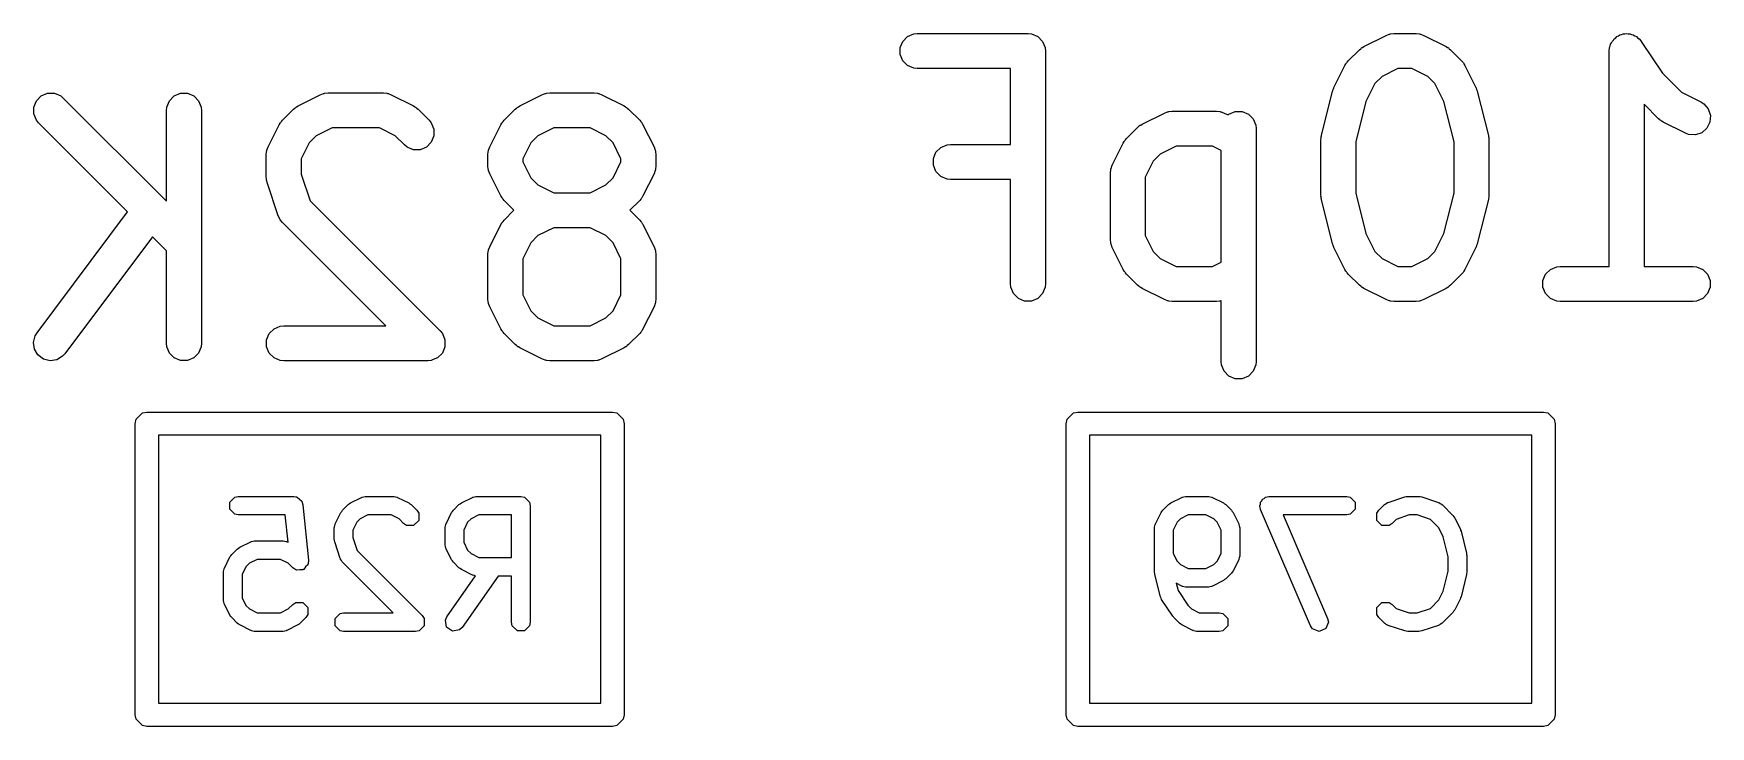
# Model space of a CAD drawing. Extents: x 2.01 to 5.6, y -4.28 to -1.65.
# Drawn here: x 4.3804 to 4.6641, y -1.9646 to -1.8474 of the extents above; entities that cross this region are included whole.
import ezdxf

# ---------------------------------------------------------------- set-up
doc = ezdxf.new("R2010")
doc.units = 0
doc.header["$MEASUREMENT"] = 0
doc.layers.add('BLACK', color=7, linetype='CONTINUOUS')

msp = doc.modelspace()

# ---------------------------------------------------------------- linework, layer by layer
at = {"layer": 'BLACK', "linetype": 'CONTINUOUS'}
for p, q in [((4.52701, -1.84981), (4.52745, -1.84875)), ((4.52745, -1.84875), (4.52826, -1.84793)), ((4.52826, -1.84793), (4.52933, -1.84749)), ((4.52933, -1.84749), (4.5299, -1.84743)), ((4.5299, -1.84743), (4.54865, -1.84743)), ((4.54865, -1.84743), (4.54923, -1.84749)), ((4.54923, -1.84749), (4.55029, -1.84793)), ((4.55029, -1.84793), (4.55111, -1.84875)), ((4.55111, -1.84875), (4.55155, -1.84981)), ((4.60545, -1.84962), (4.6092, -1.84775)), ((4.6092, -1.84775), (4.60974, -1.84754)), ((4.60974, -1.84754), (4.60984, -1.84753)), ((4.60984, -1.84753), (4.60994, -1.84749)), ((4.60994, -1.84749), (4.61052, -1.84743)), ((4.61052, -1.84743), (4.61427, -1.84743)), ((4.61427, -1.84743), (4.61484, -1.84749)), ((4.61484, -1.84749), (4.61494, -1.84753)), ((4.61494, -1.84753), (4.61505, -1.84754)), ((4.61505, -1.84754), (4.61559, -1.84775)), ((4.61559, -1.84775), (4.61934, -1.84962)), ((4.64716, -1.84925), (4.64732, -1.84901)), ((4.64732, -1.84901), (4.64743, -1.84875)), ((4.64743, -1.84875), (4.64764, -1.84854)), ((4.64764, -1.84854), (4.6478, -1.8483)), ((4.6478, -1.8483), (4.64804, -1.84814)), ((4.64804, -1.84814), (4.64825, -1.84793)), ((4.64825, -1.84793), (4.64852, -1.84782)), ((4.64852, -1.84782), (4.64876, -1.84766)), ((4.64876, -1.84766), (4.64904, -1.8476)), ((4.64904, -1.8476), (4.64931, -1.84749)), ((4.64931, -1.84749), (4.6496, -1.84749)), ((4.6496, -1.84749), (4.64989, -1.84743)), ((4.64989, -1.84743), (4.65017, -1.84749)), ((4.65017, -1.84749), (4.65046, -1.84749)), ((4.65046, -1.84749), (4.65073, -1.8476)), ((4.65073, -1.8476), (4.65102, -1.84766)), ((4.65102, -1.84766), (4.65126, -1.84782)), ((4.65126, -1.84782), (4.65153, -1.84793)), ((4.65153, -1.84793), (4.65173, -1.84814)), ((4.65173, -1.84814), (4.65198, -1.8483)), ((4.65198, -1.8483), (4.65234, -1.84874)), ((4.65234, -1.84874), (4.65234, -1.84875)), ((4.65234, -1.84875), (4.65234, -1.84875)), ((4.65234, -1.84875), (4.65234, -1.84875)), ((4.65234, -1.84875), (4.65593, -1.85413)), ((4.52701, -1.85096), (4.52701, -1.84981)), ((4.52745, -1.85203), (4.52701, -1.85096)), ((4.52826, -1.85284), (4.52745, -1.85203)), ((4.55155, -1.84981), (4.5516, -1.85039)), ((4.5516, -1.85039), (4.5516, -1.88976)), ((4.60262, -1.85227), (4.60281, -1.85205)), ((4.60281, -1.85205), (4.60468, -1.85017)), ((4.60468, -1.85017), (4.60491, -1.84999)), ((4.60491, -1.84999), (4.60496, -1.84993)), ((4.60496, -1.84993), (4.60505, -1.84987)), ((4.60505, -1.84987), (4.60513, -1.84981)), ((4.60513, -1.84981), (4.6052, -1.84978)), ((4.6052, -1.84978), (4.60545, -1.84962)), ((4.61934, -1.84962), (4.61958, -1.84978)), ((4.61958, -1.84978), (4.61966, -1.84981)), ((4.61966, -1.84981), (4.61974, -1.84987)), ((4.61974, -1.84987), (4.61983, -1.84993)), ((4.61983, -1.84993), (4.61988, -1.84999)), ((4.61988, -1.84999), (4.6201, -1.85017)), ((4.6201, -1.85017), (4.62198, -1.85205)), ((4.62198, -1.85205), (4.62216, -1.85227)), ((4.64693, -1.85039), (4.64693, -1.85038)), ((4.64693, -1.85038), (4.64693, -1.85038)), ((4.64693, -1.85038), (4.64694, -1.85038)), ((4.64693, -1.8868), (4.64693, -1.85039)), ((4.64694, -1.85038), (4.64699, -1.84981)), ((4.64699, -1.84981), (4.6471, -1.84954)), ((4.6471, -1.84954), (4.64716, -1.84925)), ((4.52933, -1.85328), (4.52826, -1.85284)), ((4.5299, -1.85334), (4.52933, -1.85328)), ((4.5457, -1.85334), (4.5299, -1.85334)), ((4.5457, -1.86618), (4.5457, -1.85334)), ((4.60038, -1.85657), (4.60225, -1.85282)), ((4.60225, -1.85282), (4.60241, -1.85257)), ((4.60241, -1.85257), (4.60244, -1.8525)), ((4.60244, -1.8525), (4.6025, -1.85241)), ((4.6025, -1.85241), (4.60256, -1.85233)), ((4.60256, -1.85233), (4.60262, -1.85227)), ((4.60852, -1.85469), (4.60732, -1.85589)), ((4.61121, -1.85334), (4.60852, -1.85469)), ((4.61357, -1.85334), (4.61121, -1.85334)), ((4.61627, -1.85469), (4.61357, -1.85334)), ((4.61746, -1.85589), (4.61627, -1.85469)), ((4.62216, -1.85227), (4.62222, -1.85233)), ((4.62222, -1.85233), (4.62228, -1.85241)), ((4.62228, -1.85241), (4.62235, -1.8525)), ((4.62235, -1.8525), (4.62238, -1.85257)), ((4.62238, -1.85257), (4.62253, -1.85282)), ((4.62253, -1.85282), (4.62441, -1.85657)), ((4.65593, -1.85413), (4.65914, -1.85733)), ((4.38175, -1.85797), (4.38281, -1.85753)), ((4.38281, -1.85753), (4.38397, -1.85753)), ((4.38397, -1.85753), (4.38503, -1.85797)), ((4.40425, -1.85797), (4.40531, -1.85753)), ((4.40531, -1.85753), (4.40646, -1.85753)), ((4.40646, -1.85753), (4.40753, -1.85797)), ((4.42894, -1.85778), (4.42948, -1.85758)), ((4.42948, -1.85758), (4.42958, -1.85757)), ((4.42958, -1.85757), (4.42968, -1.85753)), ((4.42968, -1.85753), (4.43026, -1.85747)), ((4.43026, -1.85747), (4.43963, -1.85747)), ((4.43963, -1.85747), (4.44021, -1.85753)), ((4.44021, -1.85753), (4.44031, -1.85757)), ((4.44031, -1.85757), (4.44041, -1.85758)), ((4.44041, -1.85758), (4.44095, -1.85778)), ((4.46643, -1.85778), (4.46697, -1.85758)), ((4.46697, -1.85758), (4.46708, -1.85757)), ((4.46708, -1.85757), (4.46718, -1.85753)), ((4.46718, -1.85753), (4.46775, -1.85747)), ((4.46775, -1.85747), (4.47525, -1.85747)), ((4.47525, -1.85747), (4.47583, -1.85753)), ((4.47583, -1.85753), (4.47593, -1.85757)), ((4.47593, -1.85757), (4.47603, -1.85758)), ((4.47603, -1.85758), (4.47657, -1.85778)), ((4.59828, -1.86467), (4.60015, -1.85717)), ((4.60015, -1.85717), (4.60017, -1.85713)), ((4.60017, -1.85711), (4.60026, -1.85687)), ((4.60017, -1.85713), (4.60017, -1.85711)), ((4.60026, -1.85687), (4.60035, -1.85662)), ((4.60035, -1.85662), (4.60036, -1.85661)), ((4.60036, -1.85661), (4.60038, -1.85657)), ((4.60732, -1.85589), (4.6058, -1.85892)), ((4.61898, -1.85892), (4.61746, -1.85589)), ((4.62441, -1.85657), (4.62442, -1.85661)), ((4.62442, -1.85661), (4.62444, -1.85662)), ((4.62444, -1.85662), (4.62452, -1.85687)), ((4.62452, -1.85687), (4.62461, -1.85711)), ((4.62461, -1.85711), (4.62462, -1.85713)), ((4.62462, -1.85713), (4.62463, -1.85717)), ((4.62463, -1.85717), (4.62651, -1.86467)), ((4.65914, -1.85733), (4.66246, -1.85899)), ((4.38049, -1.85985), (4.38093, -1.85879)), ((4.38049, -1.861), (4.38049, -1.85985)), ((4.38093, -1.85879), (4.38175, -1.85797)), ((4.38503, -1.85797), (4.38548, -1.85834)), ((4.38548, -1.85834), (4.40293, -1.87579)), ((4.40293, -1.86043), (4.40299, -1.85985)), ((4.40293, -1.87579), (4.40293, -1.86043)), ((4.40299, -1.85985), (4.40343, -1.85879)), ((4.40343, -1.85879), (4.40425, -1.85797)), ((4.40753, -1.85797), (4.40834, -1.85879)), ((4.40834, -1.85879), (4.40878, -1.85985)), ((4.40878, -1.85985), (4.40884, -1.86043)), ((4.40884, -1.86043), (4.40884, -1.8998)), ((4.42255, -1.86209), (4.42442, -1.86021)), ((4.42442, -1.86021), (4.42465, -1.86003)), ((4.42465, -1.86003), (4.4247, -1.85997)), ((4.4247, -1.85997), (4.42479, -1.85991)), ((4.42479, -1.85991), (4.42487, -1.85985)), ((4.42487, -1.85985), (4.42494, -1.85982)), ((4.42494, -1.85982), (4.42519, -1.85966)), ((4.42519, -1.85966), (4.42894, -1.85778)), ((4.44095, -1.85778), (4.4447, -1.85966)), ((4.4447, -1.85966), (4.44495, -1.85982)), ((4.44495, -1.85982), (4.44502, -1.85985)), ((4.44502, -1.85985), (4.4451, -1.85991)), ((4.4451, -1.85991), (4.44519, -1.85997)), ((4.44519, -1.85997), (4.44524, -1.86003)), ((4.44524, -1.86003), (4.44547, -1.86021)), ((4.44547, -1.86021), (4.44734, -1.86209)), ((4.46004, -1.86209), (4.46192, -1.86021)), ((4.46192, -1.86021), (4.46214, -1.86003)), ((4.46214, -1.86003), (4.46219, -1.85997)), ((4.46219, -1.85997), (4.46228, -1.85991)), ((4.46228, -1.85991), (4.46236, -1.85985)), ((4.46236, -1.85985), (4.46244, -1.85982)), ((4.46244, -1.85982), (4.46268, -1.85966)), ((4.46268, -1.85966), (4.46643, -1.85778)), ((4.47657, -1.85778), (4.48032, -1.85966)), ((4.48032, -1.85966), (4.48057, -1.85982)), ((4.48057, -1.85982), (4.48064, -1.85985)), ((4.48064, -1.85985), (4.48072, -1.85991)), ((4.48072, -1.85991), (4.48081, -1.85997)), ((4.48081, -1.85997), (4.48086, -1.86003)), ((4.48086, -1.86003), (4.48109, -1.86021)), ((4.48109, -1.86021), (4.48297, -1.86209)), ((4.57245, -1.86061), (4.57302, -1.86056)), ((4.57302, -1.86056), (4.58052, -1.86056)), ((4.58052, -1.86056), (4.5811, -1.86061)), ((4.6058, -1.85892), (4.6041, -1.86575)), ((4.62069, -1.86575), (4.61898, -1.85892)), ((4.6553, -1.86185), (4.65284, -1.85939)), ((4.65284, -1.85939), (4.65284, -1.8868)), ((4.66246, -1.85899), (4.66295, -1.8593)), ((4.66295, -1.8593), (4.6637, -1.86017)), ((4.6637, -1.86017), (4.66407, -1.86127)), ((4.38093, -1.86207), (4.38049, -1.861)), ((4.3813, -1.86251), (4.38093, -1.86207)), ((4.39636, -1.87758), (4.3813, -1.86251)), ((4.42012, -1.8666), (4.42199, -1.86285)), ((4.42199, -1.86285), (4.42215, -1.86261)), ((4.42215, -1.86261), (4.42218, -1.86254)), ((4.42218, -1.86254), (4.42225, -1.86245)), ((4.42225, -1.86245), (4.4223, -1.86237)), ((4.4223, -1.86237), (4.42236, -1.86231)), ((4.42236, -1.86231), (4.42255, -1.86209)), ((4.43096, -1.86338), (4.42826, -1.86473)), ((4.43894, -1.86338), (4.43096, -1.86338)), ((4.44163, -1.86473), (4.43894, -1.86338)), ((4.44734, -1.86209), (4.44771, -1.86254)), ((4.44771, -1.86254), (4.44815, -1.8636)), ((4.45761, -1.8666), (4.45949, -1.86285)), ((4.45949, -1.86285), (4.45964, -1.86261)), ((4.45964, -1.86261), (4.45967, -1.86254)), ((4.45967, -1.86254), (4.45974, -1.86245)), ((4.45974, -1.86245), (4.4598, -1.86237)), ((4.4598, -1.86237), (4.45986, -1.86231)), ((4.45986, -1.86231), (4.46004, -1.86209)), ((4.46845, -1.86338), (4.46575, -1.86473)), ((4.47456, -1.86338), (4.46845, -1.86338)), ((4.47725, -1.86473), (4.47456, -1.86338)), ((4.48297, -1.86209), (4.48315, -1.86231)), ((4.48315, -1.86231), (4.48321, -1.86237)), ((4.48321, -1.86237), (4.48327, -1.86245)), ((4.48327, -1.86245), (4.48333, -1.86254)), ((4.48333, -1.86254), (4.48336, -1.86261)), ((4.48336, -1.86261), (4.48352, -1.86285)), ((4.48352, -1.86285), (4.48539, -1.8666)), ((4.56531, -1.86517), (4.56718, -1.8633)), ((4.56718, -1.8633), (4.56741, -1.86311)), ((4.56741, -1.86311), (4.56746, -1.86305)), ((4.56746, -1.86305), (4.56755, -1.863)), ((4.56755, -1.863), (4.56763, -1.86293)), ((4.56763, -1.86293), (4.5677, -1.8629)), ((4.5677, -1.8629), (4.56795, -1.86274)), ((4.56795, -1.86274), (4.5717, -1.86087)), ((4.5717, -1.86087), (4.57224, -1.86066)), ((4.57224, -1.86066), (4.57235, -1.86065)), ((4.57235, -1.86065), (4.57245, -1.86061)), ((4.5811, -1.86061), (4.5812, -1.86065)), ((4.5812, -1.86065), (4.5813, -1.86066)), ((4.5813, -1.86066), (4.58184, -1.86087)), ((4.58184, -1.86087), (4.58249, -1.86119)), ((4.58249, -1.86119), (4.58263, -1.86105)), ((4.58263, -1.86105), (4.58369, -1.86061)), ((4.58369, -1.86061), (4.58485, -1.86061)), ((4.58485, -1.86061), (4.58591, -1.86105)), ((4.58591, -1.86105), (4.58673, -1.86187)), ((4.58673, -1.86187), (4.58717, -1.86293)), ((4.58717, -1.86293), (4.58722, -1.86351)), ((4.65552, -1.86203), (4.6553, -1.86185)), ((4.65558, -1.86209), (4.65552, -1.86203)), ((4.65566, -1.86215), (4.65558, -1.86209)), ((4.65575, -1.86222), (4.65566, -1.86215)), ((4.65582, -1.86225), (4.65575, -1.86222)), ((4.65607, -1.8624), (4.65582, -1.86225)), ((4.65982, -1.86428), (4.65607, -1.8624)), ((4.66398, -1.86242), (4.66347, -1.86345)), ((4.66407, -1.86127), (4.66398, -1.86242)), ((4.42706, -1.86592), (4.42571, -1.86862)), ((4.42826, -1.86473), (4.42706, -1.86592)), ((4.44317, -1.86626), (4.44163, -1.86473)), ((4.44771, -1.86582), (4.4469, -1.86663)), ((4.44815, -1.86475), (4.44771, -1.86582)), ((4.44815, -1.8636), (4.44815, -1.86475)), ((4.46456, -1.86592), (4.46321, -1.86862)), ((4.46575, -1.86473), (4.46456, -1.86592)), ((4.47845, -1.86592), (4.47725, -1.86473)), ((4.4798, -1.86862), (4.47845, -1.86592)), ((4.53389, -1.86668), (4.53495, -1.86624)), ((4.53495, -1.86624), (4.53553, -1.86618)), ((4.53553, -1.86618), (4.5457, -1.86618)), ((4.56288, -1.86969), (4.56476, -1.86594)), ((4.56476, -1.86594), (4.56491, -1.86569)), ((4.56491, -1.86569), (4.56494, -1.86562)), ((4.56494, -1.86562), (4.56501, -1.86554)), ((4.56501, -1.86554), (4.56507, -1.86545)), ((4.56507, -1.86545), (4.56512, -1.8654)), ((4.56512, -1.8654), (4.56531, -1.86517)), ((4.58722, -1.86351), (4.58722, -1.90288)), ((4.59819, -1.86524), (4.59823, -1.86503)), ((4.5982, -1.86528), (4.59819, -1.86524)), ((4.59819, -1.86538), (4.5982, -1.86528)), ((4.59819, -1.87476), (4.59819, -1.86538)), ((4.59823, -1.86503), (4.59825, -1.86481)), ((4.59825, -1.86481), (4.59826, -1.86477)), ((4.59826, -1.86477), (4.59828, -1.86467)), ((4.6041, -1.86575), (4.6041, -1.87439)), ((4.62069, -1.87439), (4.62069, -1.86575)), ((4.62651, -1.86467), (4.62652, -1.86477)), ((4.62652, -1.86477), (4.62654, -1.86481)), ((4.62654, -1.86481), (4.62656, -1.86503)), ((4.62656, -1.86503), (4.62659, -1.86524)), ((4.62659, -1.86524), (4.62658, -1.86528)), ((4.62658, -1.86528), (4.62659, -1.86538)), ((4.62659, -1.86538), (4.62659, -1.87476)), ((4.66036, -1.86448), (4.65982, -1.86428)), ((4.66151, -1.86456), (4.66036, -1.86448)), ((4.6626, -1.8642), (4.66151, -1.86456)), ((4.66347, -1.86345), (4.6626, -1.8642)), ((4.41981, -1.86793), (4.41986, -1.86735)), ((4.41981, -1.87167), (4.41981, -1.86793)), ((4.41986, -1.86735), (4.4199, -1.86725)), ((4.4199, -1.86725), (4.41991, -1.86715)), ((4.41991, -1.86715), (4.42012, -1.8666)), ((4.42571, -1.86862), (4.42571, -1.8712)), ((4.44362, -1.86663), (4.44317, -1.86626)), ((4.44468, -1.86707), (4.44362, -1.86663)), ((4.44583, -1.86707), (4.44468, -1.86707)), ((4.4469, -1.86663), (4.44583, -1.86707)), ((4.4573, -1.86793), (4.45736, -1.86735)), ((4.4573, -1.8698), (4.4573, -1.86793)), ((4.45736, -1.86735), (4.4574, -1.86725)), ((4.4574, -1.86725), (4.45741, -1.86715)), ((4.45741, -1.86715), (4.45761, -1.8666)), ((4.46321, -1.86862), (4.46321, -1.8691)), ((4.4798, -1.8691), (4.4798, -1.86862)), ((4.48539, -1.8666), (4.4856, -1.86715)), ((4.4856, -1.86715), (4.48561, -1.86725)), ((4.48561, -1.86725), (4.48565, -1.86735)), ((4.48565, -1.86735), (4.4857, -1.86793)), ((4.4857, -1.86793), (4.4857, -1.8698)), ((4.53263, -1.86856), (4.53307, -1.86749)), ((4.53263, -1.86971), (4.53263, -1.86856)), ((4.53307, -1.86749), (4.53389, -1.86668)), ((4.56982, -1.86901), (4.56848, -1.87171)), ((4.57102, -1.86781), (4.56982, -1.86901)), ((4.57372, -1.86646), (4.57102, -1.86781)), ((4.57982, -1.86646), (4.57372, -1.86646)), ((4.58132, -1.86721), (4.57982, -1.86646)), ((4.58132, -1.88606), (4.58132, -1.86721)), ((4.41984, -1.87197), (4.41981, -1.87167)), ((4.42571, -1.8712), (4.42722, -1.8757)), ((4.45736, -1.87038), (4.4573, -1.8698)), ((4.4574, -1.87047), (4.45736, -1.87038)), ((4.45741, -1.87058), (4.4574, -1.87047)), ((4.45761, -1.87112), (4.45741, -1.87058)), ((4.45949, -1.87487), (4.45761, -1.87112)), ((4.46321, -1.8691), (4.46456, -1.8718)), ((4.46456, -1.8718), (4.46575, -1.873)), ((4.47725, -1.873), (4.47845, -1.8718)), ((4.47845, -1.8718), (4.4798, -1.8691)), ((4.48539, -1.87112), (4.48352, -1.87487)), ((4.4856, -1.87058), (4.48539, -1.87112)), ((4.48561, -1.87047), (4.4856, -1.87058)), ((4.48565, -1.87038), (4.48561, -1.87047)), ((4.4857, -1.8698), (4.48565, -1.87038)), ((4.53307, -1.87077), (4.53263, -1.86971)), ((4.53389, -1.87159), (4.53307, -1.87077)), ((4.53495, -1.87203), (4.53389, -1.87159)), ((4.56257, -1.87101), (4.56263, -1.87043)), ((4.56257, -1.88226), (4.56257, -1.87101)), ((4.56263, -1.87043), (4.56267, -1.87033)), ((4.56267, -1.87033), (4.56268, -1.87023)), ((4.56268, -1.87023), (4.56288, -1.86969)), ((4.56848, -1.87171), (4.56848, -1.88156)), ((4.41983, -1.87204), (4.41984, -1.87197)), ((4.41985, -1.87215), (4.41983, -1.87204)), ((4.41986, -1.87225), (4.41985, -1.87215)), ((4.41989, -1.87232), (4.41986, -1.87225)), ((4.41996, -1.87261), (4.41989, -1.87232)), ((4.42183, -1.87823), (4.41996, -1.87261)), ((4.46575, -1.873), (4.46845, -1.87435)), ((4.46845, -1.87435), (4.47456, -1.87435)), ((4.47456, -1.87435), (4.47725, -1.873)), ((4.53553, -1.87209), (4.53495, -1.87203)), ((4.5457, -1.87209), (4.53553, -1.87209)), ((4.5457, -1.88976), (4.5457, -1.87209)), ((4.6041, -1.87439), (4.6058, -1.88123)), ((4.61898, -1.88123), (4.62069, -1.87439)), ((4.38103, -1.89802), (4.39636, -1.87758)), ((4.42722, -1.8757), (4.44922, -1.89771)), ((4.45964, -1.87512), (4.45949, -1.87487)), ((4.45967, -1.87519), (4.45964, -1.87512)), ((4.45974, -1.87527), (4.45967, -1.87519)), ((4.4598, -1.87536), (4.45974, -1.87527)), ((4.45986, -1.87541), (4.4598, -1.87536)), ((4.46004, -1.87564), (4.45986, -1.87541)), ((4.4617, -1.8773), (4.46004, -1.87564)), ((4.46004, -1.87896), (4.4617, -1.8773)), ((4.48297, -1.87564), (4.4813, -1.8773)), ((4.4813, -1.8773), (4.48297, -1.87896)), ((4.48315, -1.87541), (4.48297, -1.87564)), ((4.48321, -1.87536), (4.48315, -1.87541)), ((4.48327, -1.87527), (4.48321, -1.87536)), ((4.48333, -1.87519), (4.48327, -1.87527)), ((4.48336, -1.87512), (4.48333, -1.87519)), ((4.48352, -1.87487), (4.48336, -1.87512)), ((4.5982, -1.87486), (4.59819, -1.87476)), ((4.59819, -1.8749), (4.5982, -1.87486)), ((4.59823, -1.87512), (4.59819, -1.8749)), ((4.59825, -1.87533), (4.59823, -1.87512)), ((4.59826, -1.87537), (4.59825, -1.87533)), ((4.59828, -1.87547), (4.59826, -1.87537)), ((4.60015, -1.88297), (4.59828, -1.87547)), ((4.62651, -1.87547), (4.62463, -1.88297)), ((4.62652, -1.87537), (4.62651, -1.87547)), ((4.62654, -1.87533), (4.62652, -1.87537)), ((4.62656, -1.87512), (4.62654, -1.87533)), ((4.62659, -1.8749), (4.62656, -1.87512)), ((4.62659, -1.87476), (4.62658, -1.87486)), ((4.62658, -1.87486), (4.62659, -1.8749)), ((4.42207, -1.87876), (4.42183, -1.87823)), ((4.42214, -1.87884), (4.42207, -1.87876)), ((4.42218, -1.87894), (4.42214, -1.87884)), ((4.42255, -1.87939), (4.42218, -1.87894)), ((4.44, -1.89684), (4.42255, -1.87939)), ((4.45761, -1.88348), (4.45949, -1.87973)), ((4.45949, -1.87973), (4.45964, -1.87948)), ((4.45964, -1.87948), (4.45967, -1.87941)), ((4.45967, -1.87941), (4.45974, -1.87933)), ((4.45974, -1.87933), (4.4598, -1.87924)), ((4.4598, -1.87924), (4.45986, -1.87919)), ((4.45986, -1.87919), (4.46004, -1.87896)), ((4.46845, -1.88025), (4.46575, -1.8816)), ((4.47456, -1.88025), (4.46845, -1.88025)), ((4.47725, -1.8816), (4.47456, -1.88025)), ((4.48297, -1.87896), (4.48315, -1.87919)), ((4.48315, -1.87919), (4.48321, -1.87924)), ((4.48321, -1.87924), (4.48327, -1.87933)), ((4.48327, -1.87933), (4.48333, -1.87941)), ((4.48333, -1.87941), (4.48336, -1.87948)), ((4.48336, -1.87948), (4.48352, -1.87973)), ((4.48352, -1.87973), (4.48539, -1.88348)), ((4.40058, -1.88179), (4.38575, -1.90157)), ((4.40293, -1.88415), (4.40058, -1.88179)), ((4.46456, -1.8828), (4.46321, -1.88549)), ((4.46575, -1.8816), (4.46456, -1.8828)), ((4.47845, -1.8828), (4.47725, -1.8816)), ((4.4798, -1.88549), (4.47845, -1.8828)), ((4.56263, -1.88283), (4.56257, -1.88226)), ((4.56267, -1.88293), (4.56263, -1.88283)), ((4.56268, -1.88304), (4.56267, -1.88293)), ((4.56288, -1.88358), (4.56268, -1.88304)), ((4.56848, -1.88156), (4.56982, -1.88426)), ((4.60017, -1.88302), (4.60015, -1.88297)), ((4.60017, -1.88304), (4.60017, -1.88302)), ((4.60026, -1.88328), (4.60017, -1.88304)), ((4.6058, -1.88123), (4.60732, -1.88426)), ((4.61746, -1.88426), (4.61898, -1.88123)), ((4.62461, -1.88304), (4.62452, -1.88328)), ((4.62462, -1.88302), (4.62461, -1.88304)), ((4.62463, -1.88297), (4.62462, -1.88302)), ((4.40293, -1.8998), (4.40293, -1.88415)), ((4.4573, -1.8848), (4.45736, -1.88422)), ((4.4573, -1.8923), (4.4573, -1.8848)), ((4.45736, -1.88422), (4.4574, -1.88412)), ((4.4574, -1.88412), (4.45741, -1.88402)), ((4.45741, -1.88402), (4.45761, -1.88348)), ((4.46321, -1.88549), (4.46321, -1.8916)), ((4.4798, -1.8916), (4.4798, -1.88549)), ((4.48539, -1.88348), (4.4856, -1.88402)), ((4.4856, -1.88402), (4.48561, -1.88412)), ((4.48561, -1.88412), (4.48565, -1.88422)), ((4.48565, -1.88422), (4.4857, -1.8848)), ((4.4857, -1.8848), (4.4857, -1.8923)), ((4.56476, -1.88733), (4.56288, -1.88358)), ((4.56982, -1.88426), (4.57102, -1.88546)), ((4.57102, -1.88546), (4.57372, -1.8868)), ((4.57982, -1.8868), (4.58132, -1.88606)), ((4.60035, -1.88352), (4.60026, -1.88328)), ((4.60036, -1.88354), (4.60035, -1.88352)), ((4.60038, -1.88358), (4.60036, -1.88354)), ((4.60225, -1.88733), (4.60038, -1.88358)), ((4.60732, -1.88426), (4.60852, -1.88546)), ((4.60852, -1.88546), (4.61121, -1.8868)), ((4.61357, -1.8868), (4.61627, -1.88546)), ((4.61627, -1.88546), (4.61746, -1.88426)), ((4.62441, -1.88358), (4.62253, -1.88733)), ((4.62442, -1.88354), (4.62441, -1.88358)), ((4.62444, -1.88352), (4.62442, -1.88354)), ((4.62452, -1.88328), (4.62444, -1.88352)), ((4.56491, -1.88758), (4.56476, -1.88733)), ((4.56494, -1.88765), (4.56491, -1.88758)), ((4.56501, -1.88773), (4.56494, -1.88765)), ((4.56507, -1.88782), (4.56501, -1.88773)), ((4.56512, -1.88787), (4.56507, -1.88782)), ((4.56531, -1.88809), (4.56512, -1.88787)), ((4.56718, -1.88997), (4.56531, -1.88809)), ((4.57372, -1.8868), (4.57982, -1.8868)), ((4.60241, -1.88758), (4.60225, -1.88733)), ((4.60244, -1.88765), (4.60241, -1.88758)), ((4.6025, -1.88773), (4.60244, -1.88765)), ((4.60256, -1.88782), (4.6025, -1.88773)), ((4.60262, -1.88787), (4.60256, -1.88782)), ((4.60281, -1.88809), (4.60262, -1.88787)), ((4.60468, -1.88997), (4.60281, -1.88809)), ((4.61121, -1.8868), (4.61357, -1.8868)), ((4.62198, -1.88809), (4.6201, -1.88997)), ((4.62216, -1.88787), (4.62198, -1.88809)), ((4.62222, -1.88782), (4.62216, -1.88787)), ((4.62228, -1.88773), (4.62222, -1.88782)), ((4.62235, -1.88765), (4.62228, -1.88773)), ((4.62238, -1.88758), (4.62235, -1.88765)), ((4.62253, -1.88733), (4.62238, -1.88758)), ((4.63574, -1.88918), (4.63618, -1.88812)), ((4.63618, -1.88812), (4.637, -1.8873)), ((4.637, -1.8873), (4.63806, -1.88686)), ((4.63806, -1.88686), (4.63864, -1.8868)), ((4.63864, -1.8868), (4.64693, -1.8868)), ((4.65284, -1.8868), (4.66114, -1.8868)), ((4.66114, -1.8868), (4.66171, -1.88686)), ((4.66171, -1.88686), (4.66278, -1.8873)), ((4.66278, -1.8873), (4.66359, -1.88812)), ((4.66359, -1.88812), (4.66403, -1.88918)), ((4.46321, -1.8916), (4.46456, -1.8943)), ((4.47845, -1.8943), (4.4798, -1.8916)), ((4.54575, -1.89033), (4.5457, -1.88976)), ((4.54619, -1.8914), (4.54575, -1.89033)), ((4.54701, -1.89221), (4.54619, -1.8914)), ((4.55111, -1.8914), (4.55029, -1.89221)), ((4.55155, -1.89033), (4.55111, -1.8914)), ((4.5516, -1.88976), (4.55155, -1.89033)), ((4.56741, -1.89016), (4.56718, -1.88997)), ((4.56746, -1.89021), (4.56741, -1.89016)), ((4.56755, -1.89027), (4.56746, -1.89021)), ((4.56763, -1.89034), (4.56755, -1.89027)), ((4.5677, -1.89037), (4.56763, -1.89034)), ((4.56795, -1.89052), (4.5677, -1.89037)), ((4.5717, -1.8924), (4.56795, -1.89052)), ((4.60491, -1.89016), (4.60468, -1.88997)), ((4.60496, -1.89021), (4.60491, -1.89016)), ((4.60505, -1.89027), (4.60496, -1.89021)), ((4.60513, -1.89034), (4.60505, -1.89027)), ((4.6052, -1.89037), (4.60513, -1.89034)), ((4.60545, -1.89052), (4.6052, -1.89037)), ((4.6092, -1.8924), (4.60545, -1.89052)), ((4.61934, -1.89052), (4.61559, -1.8924)), ((4.61958, -1.89037), (4.61934, -1.89052)), ((4.61966, -1.89034), (4.61958, -1.89037)), ((4.61974, -1.89027), (4.61966, -1.89034)), ((4.61983, -1.89021), (4.61974, -1.89027)), ((4.61988, -1.89016), (4.61983, -1.89021)), ((4.6201, -1.88997), (4.61988, -1.89016)), ((4.63574, -1.89033), (4.63574, -1.88918)), ((4.63618, -1.8914), (4.63574, -1.89033)), ((4.637, -1.89221), (4.63618, -1.8914)), ((4.66359, -1.8914), (4.66278, -1.89221)), ((4.66403, -1.89033), (4.66359, -1.8914)), ((4.66403, -1.88918), (4.66403, -1.89033)), ((4.45736, -1.89287), (4.4573, -1.8923)), ((4.4574, -1.89297), (4.45736, -1.89287)), ((4.45741, -1.89308), (4.4574, -1.89297)), ((4.45761, -1.89362), (4.45741, -1.89308)), ((4.45949, -1.89737), (4.45761, -1.89362)), ((4.46456, -1.8943), (4.46575, -1.89549)), ((4.47725, -1.89549), (4.47845, -1.8943)), ((4.48539, -1.89362), (4.48352, -1.89737)), ((4.4856, -1.89308), (4.48539, -1.89362)), ((4.48561, -1.89297), (4.4856, -1.89308)), ((4.48565, -1.89287), (4.48561, -1.89297)), ((4.4857, -1.8923), (4.48565, -1.89287)), ((4.54807, -1.89265), (4.54701, -1.89221)), ((4.54923, -1.89265), (4.54807, -1.89265)), ((4.55029, -1.89221), (4.54923, -1.89265)), ((4.57224, -1.8926), (4.5717, -1.8924)), ((4.57235, -1.89261), (4.57224, -1.8926)), ((4.57245, -1.89265), (4.57235, -1.89261)), ((4.57302, -1.89271), (4.57245, -1.89265)), ((4.58052, -1.89271), (4.57302, -1.89271)), ((4.5811, -1.89265), (4.58052, -1.89271)), ((4.5812, -1.89261), (4.5811, -1.89265)), ((4.5813, -1.8926), (4.5812, -1.89261)), ((4.58132, -1.8926), (4.5813, -1.8926)), ((4.58132, -1.90288), (4.58132, -1.8926)), ((4.60974, -1.8926), (4.6092, -1.8924)), ((4.60984, -1.89261), (4.60974, -1.8926)), ((4.60994, -1.89265), (4.60984, -1.89261)), ((4.61052, -1.89271), (4.60994, -1.89265)), ((4.61427, -1.89271), (4.61052, -1.89271)), ((4.61484, -1.89265), (4.61427, -1.89271)), ((4.61494, -1.89261), (4.61484, -1.89265)), ((4.61505, -1.8926), (4.61494, -1.89261)), ((4.61559, -1.8924), (4.61505, -1.8926)), ((4.63806, -1.89265), (4.637, -1.89221)), ((4.63864, -1.89271), (4.63806, -1.89265)), ((4.66114, -1.89271), (4.63864, -1.89271)), ((4.66171, -1.89265), (4.66114, -1.89271)), ((4.66278, -1.89221), (4.66171, -1.89265)), ((4.4203, -1.89816), (4.42112, -1.89734)), ((4.42112, -1.89734), (4.42218, -1.8969)), ((4.42218, -1.8969), (4.42276, -1.89684)), ((4.42276, -1.89684), (4.44, -1.89684)), ((4.45964, -1.89761), (4.45949, -1.89737)), ((4.46575, -1.89549), (4.46845, -1.89684)), ((4.46845, -1.89684), (4.47456, -1.89684)), ((4.47456, -1.89684), (4.47725, -1.89549)), ((4.48352, -1.89737), (4.48336, -1.89761)), ((4.38044, -1.89964), (4.38073, -1.89852)), ((4.3806, -1.90078), (4.38044, -1.89964)), ((4.38073, -1.89852), (4.38103, -1.89802)), ((4.40299, -1.90037), (4.40293, -1.8998)), ((4.40884, -1.8998), (4.40878, -1.90037)), ((4.41986, -1.89922), (4.4203, -1.89816)), ((4.41986, -1.90037), (4.41986, -1.89922)), ((4.44922, -1.89771), (4.44959, -1.89816)), ((4.44959, -1.89816), (4.45003, -1.89922)), ((4.45003, -1.89922), (4.45003, -1.90037)), ((4.45967, -1.89769), (4.45964, -1.89761)), ((4.45974, -1.89777), (4.45967, -1.89769)), ((4.4598, -1.89786), (4.45974, -1.89777)), ((4.45986, -1.89791), (4.4598, -1.89786)), ((4.46004, -1.89813), (4.45986, -1.89791)), ((4.46192, -1.90001), (4.46004, -1.89813)), ((4.46214, -1.90019), (4.46192, -1.90001)), ((4.46219, -1.90025), (4.46214, -1.90019)), ((4.46228, -1.90031), (4.46219, -1.90025)), ((4.48081, -1.90025), (4.48072, -1.90031)), ((4.48086, -1.90019), (4.48081, -1.90025)), ((4.48109, -1.90001), (4.48086, -1.90019)), ((4.48297, -1.89813), (4.48109, -1.90001)), ((4.48315, -1.89791), (4.48297, -1.89813)), ((4.48321, -1.89786), (4.48315, -1.89791)), ((4.48327, -1.89777), (4.48321, -1.89786)), ((4.48333, -1.89769), (4.48327, -1.89777)), ((4.48336, -1.89761), (4.48333, -1.89769)), ((4.38119, -1.90177), (4.3806, -1.90078)), ((4.38211, -1.90246), (4.38119, -1.90177)), ((4.38323, -1.90274), (4.38211, -1.90246)), ((4.38437, -1.90258), (4.38323, -1.90274)), ((4.38536, -1.90199), (4.38437, -1.90258)), ((4.38575, -1.90157), (4.38536, -1.90199)), ((4.40343, -1.90144), (4.40299, -1.90037)), ((4.40425, -1.90225), (4.40343, -1.90144)), ((4.40531, -1.90269), (4.40425, -1.90225)), ((4.40646, -1.90269), (4.40531, -1.90269)), ((4.40753, -1.90225), (4.40646, -1.90269)), ((4.40834, -1.90144), (4.40753, -1.90225)), ((4.40878, -1.90037), (4.40834, -1.90144)), ((4.4203, -1.90144), (4.41986, -1.90037)), ((4.42112, -1.90225), (4.4203, -1.90144)), ((4.42218, -1.90269), (4.42112, -1.90225)), ((4.42276, -1.90275), (4.42218, -1.90269)), ((4.44713, -1.90275), (4.42276, -1.90275)), ((4.44771, -1.90269), (4.44713, -1.90275)), ((4.44802, -1.90256), (4.44771, -1.90269)), ((4.44877, -1.90225), (4.44802, -1.90256)), ((4.44959, -1.90144), (4.44877, -1.90225)), ((4.45003, -1.90037), (4.44959, -1.90144)), ((4.46236, -1.90038), (4.46228, -1.90031)), ((4.46244, -1.90041), (4.46236, -1.90038)), ((4.46268, -1.90056), (4.46244, -1.90041)), ((4.46643, -1.90244), (4.46268, -1.90056)), ((4.46697, -1.90264), (4.46643, -1.90244)), ((4.46708, -1.90265), (4.46697, -1.90264)), ((4.46718, -1.90269), (4.46708, -1.90265)), ((4.46775, -1.90275), (4.46718, -1.90269)), ((4.47525, -1.90275), (4.46775, -1.90275)), ((4.47583, -1.90269), (4.47525, -1.90275)), ((4.47593, -1.90265), (4.47583, -1.90269)), ((4.47603, -1.90264), (4.47593, -1.90265)), ((4.47657, -1.90244), (4.47603, -1.90264)), ((4.48032, -1.90056), (4.47657, -1.90244)), ((4.48057, -1.90041), (4.48032, -1.90056)), ((4.48064, -1.90038), (4.48057, -1.90041)), ((4.48072, -1.90031), (4.48064, -1.90038)), ((4.58137, -1.90346), (4.58132, -1.90288)), ((4.58722, -1.90288), (4.58717, -1.90346)), ((4.58182, -1.90452), (4.58137, -1.90346)), ((4.58263, -1.90534), (4.58182, -1.90452)), ((4.58369, -1.90578), (4.58263, -1.90534)), ((4.58485, -1.90578), (4.58369, -1.90578)), ((4.58591, -1.90534), (4.58485, -1.90578)), ((4.58673, -1.90452), (4.58591, -1.90534)), ((4.58717, -1.90346), (4.58673, -1.90452)), ((4.39779, -1.91263), (4.39885, -1.91157)), ((4.39885, -1.91157), (4.39961, -1.91142)), ((4.39961, -1.91142), (4.47835, -1.91142)), ((4.47835, -1.91142), (4.4791, -1.91157)), ((4.4791, -1.91157), (4.48017, -1.91263)), ((4.55527, -1.91263), (4.55633, -1.91157)), ((4.55633, -1.91157), (4.55709, -1.91142)), ((4.55709, -1.91142), (4.63583, -1.91142)), ((4.63583, -1.91142), (4.63658, -1.91157)), ((4.63658, -1.91157), (4.63765, -1.91263)), ((4.39764, -1.91339), (4.39779, -1.91263)), ((4.39764, -1.9626), (4.39764, -1.91339)), ((4.48017, -1.91263), (4.48031, -1.91339)), ((4.48031, -1.91339), (4.48031, -1.9626)), ((4.55512, -1.91339), (4.55527, -1.91263)), ((4.55512, -1.9626), (4.55512, -1.91339)), ((4.63765, -1.91263), (4.6378, -1.91339)), ((4.6378, -1.91339), (4.6378, -1.9626)), ((4.40157, -1.91535), (4.40157, -1.96063)), ((4.47638, -1.91535), (4.40157, -1.91535)), ((4.47638, -1.96063), (4.47638, -1.91535)), ((4.55906, -1.91535), (4.55906, -1.96063)), ((4.63386, -1.91535), (4.55906, -1.91535)), ((4.63386, -1.96063), (4.63386, -1.91535)), ((4.41362, -1.92665), (4.41447, -1.9258)), ((4.41447, -1.9258), (4.41507, -1.92568)), ((4.41507, -1.92568), (4.42445, -1.92568)), ((4.42445, -1.92568), (4.42482, -1.92575)), ((4.42482, -1.92575), (4.4249, -1.92574)), ((4.4249, -1.92574), (4.42494, -1.92577)), ((4.42494, -1.92577), (4.42505, -1.9258)), ((4.42505, -1.9258), (4.42542, -1.92617)), ((4.436, -1.92582), (4.43603, -1.9258)), ((4.43603, -1.9258), (4.43628, -1.92575)), ((4.43628, -1.92575), (4.43652, -1.92568)), ((4.43652, -1.92568), (4.43656, -1.92569)), ((4.43656, -1.92569), (4.43663, -1.92568)), ((4.43663, -1.92568), (4.44132, -1.92568)), ((4.44132, -1.92568), (4.4414, -1.92569)), ((4.4414, -1.92569), (4.44143, -1.92568)), ((4.44143, -1.92568), (4.44167, -1.92575)), ((4.44167, -1.92575), (4.44192, -1.9258)), ((4.44192, -1.9258), (4.44195, -1.92582)), ((4.45475, -1.92582), (4.45478, -1.9258)), ((4.45478, -1.9258), (4.45503, -1.92575)), ((4.45503, -1.92575), (4.45527, -1.92568)), ((4.45527, -1.92568), (4.4553, -1.92569)), ((4.4553, -1.92569), (4.45538, -1.92568)), ((4.45538, -1.92568), (4.46288, -1.92568)), ((4.46288, -1.92568), (4.46348, -1.9258)), ((4.46348, -1.9258), (4.46433, -1.92665)), ((4.57474, -1.92582), (4.57476, -1.9258)), ((4.57476, -1.9258), (4.57501, -1.92575)), ((4.57501, -1.92575), (4.57525, -1.92568)), ((4.57525, -1.92568), (4.57529, -1.92569)), ((4.57529, -1.92569), (4.57537, -1.92568)), ((4.57537, -1.92568), (4.57912, -1.92568)), ((4.57912, -1.92568), (4.57919, -1.92569)), ((4.57919, -1.92569), (4.57923, -1.92568)), ((4.57923, -1.92568), (4.57947, -1.92575)), ((4.57947, -1.92575), (4.57972, -1.9258)), ((4.57972, -1.9258), (4.57974, -1.92582)), ((4.5886, -1.92602), (4.58882, -1.9258)), ((4.58882, -1.9258), (4.58939, -1.92568)), ((4.58939, -1.92568), (4.58941, -1.92568)), ((4.58941, -1.92568), (4.58941, -1.92568)), ((4.58941, -1.92568), (4.58943, -1.92568)), ((4.58943, -1.92568), (4.60255, -1.92568)), ((4.60255, -1.92568), (4.60315, -1.9258)), ((4.60315, -1.9258), (4.604, -1.92665)), ((4.60955, -1.92669), (4.61236, -1.92576)), ((4.61236, -1.92576), (4.61261, -1.92572)), ((4.61261, -1.92572), (4.61286, -1.92568)), ((4.61286, -1.92568), (4.61474, -1.92568)), ((4.61474, -1.92568), (4.61498, -1.92572)), ((4.61498, -1.92572), (4.61523, -1.92576)), ((4.61523, -1.92576), (4.61805, -1.92669)), ((4.41362, -1.92785), (4.41362, -1.92665)), ((4.41447, -1.9287), (4.41362, -1.92785)), ((4.42542, -1.92617), (4.42583, -1.92651)), ((4.42583, -1.92651), (4.42587, -1.92661)), ((4.42587, -1.92661), (4.4259, -1.92665)), ((4.4259, -1.92665), (4.4259, -1.92673)), ((4.4259, -1.92673), (4.42601, -1.92709)), ((4.42601, -1.92709), (4.42695, -1.93647)), ((4.43147, -1.9303), (4.43241, -1.92842)), ((4.43241, -1.92842), (4.43257, -1.92822)), ((4.43257, -1.92822), (4.43271, -1.92801)), ((4.43271, -1.92801), (4.43364, -1.92707)), ((4.43364, -1.92707), (4.43385, -1.92693)), ((4.43385, -1.92693), (4.43405, -1.92678)), ((4.43405, -1.92678), (4.43593, -1.92584)), ((4.43593, -1.92584), (4.436, -1.92582)), ((4.44195, -1.92582), (4.44202, -1.92584)), ((4.44202, -1.92584), (4.4439, -1.92678)), ((4.4439, -1.92678), (4.4441, -1.92693)), ((4.4441, -1.92693), (4.44431, -1.92707)), ((4.44431, -1.92707), (4.44525, -1.92801)), ((4.44525, -1.92801), (4.44559, -1.92852)), ((4.44559, -1.92852), (4.44559, -1.92973)), ((4.45022, -1.9303), (4.45116, -1.92842)), ((4.45116, -1.92842), (4.45131, -1.92822)), ((4.45131, -1.92822), (4.45145, -1.92801)), ((4.45145, -1.92801), (4.45239, -1.92707)), ((4.45239, -1.92707), (4.4526, -1.92693)), ((4.4526, -1.92693), (4.4528, -1.92678)), ((4.4528, -1.92678), (4.45468, -1.92584)), ((4.45468, -1.92584), (4.45475, -1.92582)), ((4.46433, -1.92665), (4.46445, -1.92725)), ((4.46445, -1.92725), (4.46445, -1.94693)), ((4.57021, -1.9303), (4.57114, -1.92842)), ((4.57114, -1.92842), (4.5713, -1.92822)), ((4.5713, -1.92822), (4.57144, -1.92801)), ((4.57144, -1.92801), (4.57238, -1.92707)), ((4.57238, -1.92707), (4.57259, -1.92693)), ((4.57259, -1.92693), (4.57279, -1.92678)), ((4.57279, -1.92678), (4.57466, -1.92584)), ((4.57466, -1.92584), (4.57474, -1.92582)), ((4.57974, -1.92582), (4.57982, -1.92584)), ((4.57982, -1.92584), (4.58169, -1.92678)), ((4.58169, -1.92678), (4.58189, -1.92693)), ((4.58189, -1.92693), (4.5821, -1.92707)), ((4.5821, -1.92707), (4.58304, -1.92801)), ((4.58304, -1.92801), (4.58318, -1.92822)), ((4.58318, -1.92822), (4.58334, -1.92842)), ((4.58334, -1.92842), (4.58427, -1.9303)), ((4.58785, -1.92727), (4.58797, -1.92697)), ((4.58797, -1.92784), (4.58785, -1.92727)), ((4.58797, -1.92665), (4.58819, -1.92643)), ((4.58797, -1.92697), (4.58797, -1.92665)), ((4.58797, -1.92785), (4.58797, -1.92784)), ((4.58798, -1.92786), (4.58797, -1.92785)), ((4.58798, -1.92787), (4.58798, -1.92786)), ((4.59642, -1.94756), (4.58798, -1.92787)), ((4.58819, -1.92643), (4.5883, -1.92615)), ((4.5883, -1.92615), (4.5886, -1.92602)), ((4.604, -1.92785), (4.60315, -1.9287)), ((4.604, -1.92665), (4.604, -1.92785)), ((4.60766, -1.92852), (4.608, -1.92801)), ((4.60766, -1.92973), (4.60766, -1.92852)), ((4.608, -1.92801), (4.60894, -1.92707)), ((4.60894, -1.92707), (4.609, -1.92703)), ((4.609, -1.92703), (4.60902, -1.927)), ((4.60902, -1.927), (4.60924, -1.92687)), ((4.60924, -1.92687), (4.60945, -1.92673)), ((4.60945, -1.92673), (4.60948, -1.92673)), ((4.60948, -1.92673), (4.60955, -1.92669)), ((4.61805, -1.92669), (4.61811, -1.92673)), ((4.61811, -1.92673), (4.61815, -1.92673)), ((4.61815, -1.92673), (4.61836, -1.92687)), ((4.61836, -1.92687), (4.61858, -1.927)), ((4.61858, -1.927), (4.6186, -1.92703)), ((4.6186, -1.92703), (4.61866, -1.92707)), ((4.61866, -1.92707), (4.62054, -1.92895)), ((4.41507, -1.92882), (4.41447, -1.9287)), ((4.42302, -1.92882), (4.41507, -1.92882)), ((4.42348, -1.93344), (4.42302, -1.92882)), ((4.43131, -1.93089), (4.43138, -1.93064)), ((4.43132, -1.93092), (4.43131, -1.93089)), ((4.43131, -1.931), (4.43132, -1.93092)), ((4.43131, -1.93287), (4.43131, -1.931)), ((4.43138, -1.93064), (4.43143, -1.9304)), ((4.43143, -1.9304), (4.43145, -1.93037)), ((4.43145, -1.93037), (4.43147, -1.9303)), ((4.43511, -1.93006), (4.43446, -1.93137)), ((4.43446, -1.93137), (4.43446, -1.93262)), ((4.43569, -1.92948), (4.43511, -1.93006)), ((4.437, -1.92882), (4.43569, -1.92948)), ((4.44095, -1.92882), (4.437, -1.92882)), ((4.44226, -1.92948), (4.44095, -1.92882)), ((4.44302, -1.93024), (4.44226, -1.92948)), ((4.44353, -1.93058), (4.44302, -1.93024)), ((4.44473, -1.93058), (4.44353, -1.93058)), ((4.44559, -1.92973), (4.44473, -1.93058)), ((4.45006, -1.93089), (4.45013, -1.93064)), ((4.45007, -1.93092), (4.45006, -1.93089)), ((4.45006, -1.931), (4.45007, -1.93092)), ((4.45006, -1.93381), (4.45006, -1.931)), ((4.45013, -1.93064), (4.45018, -1.9304)), ((4.45018, -1.9304), (4.4502, -1.93037)), ((4.4502, -1.93037), (4.45022, -1.9303)), ((4.45386, -1.93006), (4.45321, -1.93137)), ((4.45321, -1.93137), (4.45321, -1.93344)), ((4.45444, -1.92948), (4.45386, -1.93006)), ((4.45575, -1.92882), (4.45444, -1.92948)), ((4.4613, -1.92882), (4.45575, -1.92882)), ((4.4613, -1.93599), (4.4613, -1.92882)), ((4.57004, -1.931), (4.57006, -1.93092)), ((4.57004, -1.9385), (4.57004, -1.931)), ((4.57005, -1.93089), (4.57011, -1.93064)), ((4.57006, -1.93092), (4.57005, -1.93089)), ((4.57011, -1.93064), (4.57016, -1.9304)), ((4.57016, -1.9304), (4.57019, -1.93037)), ((4.57019, -1.93037), (4.57021, -1.9303)), ((4.57385, -1.93006), (4.57319, -1.93137)), ((4.57319, -1.93137), (4.57319, -1.93531)), ((4.57442, -1.92948), (4.57385, -1.93006)), ((4.57574, -1.92882), (4.57442, -1.92948)), ((4.57874, -1.92882), (4.57574, -1.92882)), ((4.58006, -1.92948), (4.57874, -1.92882)), ((4.58063, -1.93006), (4.58006, -1.92948)), ((4.58129, -1.93137), (4.58063, -1.93006)), ((4.58129, -1.93531), (4.58129, -1.93137)), ((4.58427, -1.9303), (4.58429, -1.93037)), ((4.58429, -1.93037), (4.58432, -1.9304)), ((4.58432, -1.9304), (4.58437, -1.93064)), ((4.58437, -1.93064), (4.58444, -1.93089)), ((4.58444, -1.93089), (4.58442, -1.93092)), ((4.58442, -1.93092), (4.58444, -1.931)), ((4.58444, -1.931), (4.58444, -1.93569)), ((4.60255, -1.92882), (4.59181, -1.92882)), ((4.59181, -1.92882), (4.59931, -1.94631)), ((4.60315, -1.9287), (4.60255, -1.92882)), ((4.60851, -1.93058), (4.60766, -1.92973)), ((4.60971, -1.93058), (4.60851, -1.93058)), ((4.61022, -1.93024), (4.60971, -1.93058)), ((4.6109, -1.92956), (4.61022, -1.93024)), ((4.61312, -1.92882), (4.6109, -1.92956)), ((4.61448, -1.92882), (4.61312, -1.92882)), ((4.6167, -1.92956), (4.61448, -1.92882)), ((4.61813, -1.93099), (4.6167, -1.92956)), ((4.61887, -1.93249), (4.61813, -1.93099)), ((4.62054, -1.92895), (4.62068, -1.92916)), ((4.62068, -1.92916), (4.62083, -1.92936)), ((4.62083, -1.92936), (4.62177, -1.93123)), ((4.62177, -1.93123), (4.62181, -1.9314)), ((4.62181, -1.9314), (4.62189, -1.93155)), ((4.41511, -1.93443), (4.41531, -1.93428)), ((4.41531, -1.93428), (4.41718, -1.93334)), ((4.41718, -1.93334), (4.41726, -1.93332)), ((4.41726, -1.93332), (4.41728, -1.93329)), ((4.41728, -1.93329), (4.41753, -1.93324)), ((4.41753, -1.93324), (4.41777, -1.93318)), ((4.41777, -1.93318), (4.41781, -1.93319)), ((4.41781, -1.93319), (4.41789, -1.93317)), ((4.41789, -1.93317), (4.42257, -1.93317)), ((4.42257, -1.93317), (4.42265, -1.93319)), ((4.42265, -1.93319), (4.42268, -1.93318)), ((4.42268, -1.93318), (4.42293, -1.93324)), ((4.42293, -1.93324), (4.42317, -1.93329)), ((4.42317, -1.93329), (4.4232, -1.93332)), ((4.4232, -1.93332), (4.42328, -1.93334)), ((4.42328, -1.93334), (4.42348, -1.93344)), ((4.43136, -1.93312), (4.43131, -1.93287)), ((4.43139, -1.93337), (4.43136, -1.93312)), ((4.43233, -1.93618), (4.43139, -1.93337)), ((4.43446, -1.93262), (4.4352, -1.93484)), ((4.45007, -1.93389), (4.45006, -1.93381)), ((4.45006, -1.93392), (4.45007, -1.93389)), ((4.45013, -1.93417), (4.45006, -1.93392)), ((4.45018, -1.93441), (4.45013, -1.93417)), ((4.45321, -1.93344), (4.45386, -1.93475)), ((4.61972, -1.93588), (4.61887, -1.93249)), ((4.62189, -1.93155), (4.62283, -1.9353)), ((4.41273, -1.93779), (4.41366, -1.93592)), ((4.41366, -1.93592), (4.41382, -1.93572)), ((4.41382, -1.93572), (4.41396, -1.93551)), ((4.41396, -1.93551), (4.4149, -1.93457)), ((4.4149, -1.93457), (4.41511, -1.93443)), ((4.41694, -1.93698), (4.41637, -1.93756)), ((4.41826, -1.93632), (4.41694, -1.93698)), ((4.4222, -1.93632), (4.41826, -1.93632)), ((4.42351, -1.93698), (4.4222, -1.93632)), ((4.42427, -1.93774), (4.42351, -1.93698)), ((4.42689, -1.93708), (4.42684, -1.93714)), ((4.42684, -1.93714), (4.42684, -1.93723)), ((4.42695, -1.93647), (4.42689, -1.93708)), ((4.43237, -1.93625), (4.43233, -1.93618)), ((4.43237, -1.93629), (4.43237, -1.93625)), ((4.43251, -1.9365), (4.43237, -1.93629)), ((4.43263, -1.93672), (4.43251, -1.9365)), ((4.43266, -1.93673), (4.43263, -1.93672)), ((4.43271, -1.9368), (4.43266, -1.93673)), ((4.44127, -1.94536), (4.43271, -1.9368)), ((4.4352, -1.93484), (4.44618, -1.94582)), ((4.4502, -1.93444), (4.45018, -1.93441)), ((4.45022, -1.93452), (4.4502, -1.93444)), ((4.45116, -1.93639), (4.45022, -1.93452)), ((4.45131, -1.93659), (4.45116, -1.93639)), ((4.45145, -1.9368), (4.45131, -1.93659)), ((4.45239, -1.93774), (4.45145, -1.9368)), ((4.45386, -1.93475), (4.45444, -1.93533)), ((4.45444, -1.93533), (4.45575, -1.93599)), ((4.45575, -1.93599), (4.4613, -1.93599)), ((4.57319, -1.93531), (4.57385, -1.93663)), ((4.57385, -1.93663), (4.57442, -1.9372)), ((4.58006, -1.9372), (4.58063, -1.93663)), ((4.58063, -1.93663), (4.58129, -1.93531)), ((4.58427, -1.93639), (4.58334, -1.93827)), ((4.58429, -1.93631), (4.58427, -1.93639)), ((4.58432, -1.93629), (4.58429, -1.93631)), ((4.58437, -1.93604), (4.58432, -1.93629)), ((4.58444, -1.9358), (4.58437, -1.93604)), ((4.58444, -1.93569), (4.58442, -1.93576)), ((4.58442, -1.93576), (4.58444, -1.9358)), ((4.61972, -1.9383), (4.61972, -1.93588)), ((4.62283, -1.9353), (4.62283, -1.9355)), ((4.62283, -1.9355), (4.62287, -1.93569)), ((4.62287, -1.93569), (4.62287, -1.9385)), ((4.41256, -1.93839), (4.41263, -1.93814)), ((4.41258, -1.93842), (4.41256, -1.93839)), ((4.41256, -1.9385), (4.41258, -1.93842)), ((4.41256, -1.94319), (4.41256, -1.9385)), ((4.41263, -1.93814), (4.41268, -1.9379)), ((4.41268, -1.9379), (4.41271, -1.93787)), ((4.41271, -1.93787), (4.41273, -1.93779)), ((4.41637, -1.93756), (4.41571, -1.93887)), ((4.41571, -1.93887), (4.41571, -1.94281)), ((4.42478, -1.93808), (4.42427, -1.93774)), ((4.42486, -1.93808), (4.42478, -1.93808)), ((4.42493, -1.93813), (4.42486, -1.93808)), ((4.42546, -1.93808), (4.42493, -1.93813)), ((4.42599, -1.93808), (4.42546, -1.93808)), ((4.42605, -1.93802), (4.42599, -1.93808)), ((4.42613, -1.93801), (4.42605, -1.93802)), ((4.42646, -1.9376), (4.42613, -1.93801)), ((4.42684, -1.93723), (4.42646, -1.9376)), ((4.45034, -1.94603), (4.45519, -1.93911)), ((4.4526, -1.93788), (4.45239, -1.93774)), ((4.4528, -1.93803), (4.4526, -1.93788)), ((4.45468, -1.93897), (4.4528, -1.93803)), ((4.45901, -1.93914), (4.45292, -1.94784)), ((4.45475, -1.93899), (4.45468, -1.93897)), ((4.45478, -1.93902), (4.45475, -1.93899)), ((4.45503, -1.93907), (4.45478, -1.93902)), ((4.45519, -1.93911), (4.45503, -1.93907)), ((4.4613, -1.93914), (4.45901, -1.93914)), ((4.4613, -1.94693), (4.4613, -1.93914)), ((4.57008, -1.93869), (4.57004, -1.9385)), ((4.57009, -1.93888), (4.57008, -1.93869)), ((4.57103, -1.94263), (4.57009, -1.93888)), ((4.57442, -1.9372), (4.57574, -1.93786)), ((4.57574, -1.93786), (4.57874, -1.93786)), ((4.57874, -1.93786), (4.58006, -1.9372)), ((4.58169, -1.93991), (4.57982, -1.94084)), ((4.58189, -1.93975), (4.58169, -1.93991)), ((4.5821, -1.93961), (4.58189, -1.93975)), ((4.58304, -1.93867), (4.5821, -1.93961)), ((4.58318, -1.93846), (4.58304, -1.93867)), ((4.58334, -1.93827), (4.58318, -1.93846)), ((4.61887, -1.9417), (4.61972, -1.9383)), ((4.62283, -1.93888), (4.62189, -1.94263)), ((4.62287, -1.9385), (4.62283, -1.93869)), ((4.62283, -1.93869), (4.62283, -1.93888)), ((4.41571, -1.94281), (4.41637, -1.94413)), ((4.57114, -1.94287), (4.57103, -1.94263)), ((4.57466, -1.94084), (4.57371, -1.94037)), ((4.57371, -1.94037), (4.57402, -1.9416)), ((4.57402, -1.9416), (4.57565, -1.94406)), ((4.57474, -1.94087), (4.57466, -1.94084)), ((4.57476, -1.94089), (4.57474, -1.94087)), ((4.57501, -1.94094), (4.57476, -1.94089)), ((4.57525, -1.94101), (4.57501, -1.94094)), ((4.57529, -1.941), (4.57525, -1.94101)), ((4.57537, -1.94101), (4.57529, -1.941)), ((4.57912, -1.94101), (4.57537, -1.94101)), ((4.57919, -1.941), (4.57912, -1.94101)), ((4.57923, -1.94101), (4.57919, -1.941)), ((4.57947, -1.94094), (4.57923, -1.94101)), ((4.57972, -1.94089), (4.57947, -1.94094)), ((4.57974, -1.94087), (4.57972, -1.94089)), ((4.57982, -1.94084), (4.57974, -1.94087)), ((4.61813, -1.94319), (4.61887, -1.9417)), ((4.62181, -1.94279), (4.62177, -1.94295)), ((4.62189, -1.94263), (4.62181, -1.94279)), ((4.41258, -1.94326), (4.41256, -1.94319)), ((4.41256, -1.9433), (4.41258, -1.94326)), ((4.41263, -1.94354), (4.41256, -1.9433)), ((4.41268, -1.94379), (4.41263, -1.94354)), ((4.41271, -1.94381), (4.41268, -1.94379)), ((4.41273, -1.94389), (4.41271, -1.94381)), ((4.41366, -1.94576), (4.41273, -1.94389)), ((4.41637, -1.94413), (4.41694, -1.9447)), ((4.41694, -1.9447), (4.41826, -1.94536)), ((4.41826, -1.94536), (4.4222, -1.94536)), ((4.4222, -1.94536), (4.42351, -1.9447)), ((4.42351, -1.9447), (4.42427, -1.94395)), ((4.42427, -1.94395), (4.42478, -1.94361)), ((4.42478, -1.94361), (4.42599, -1.94361)), ((4.42599, -1.94361), (4.42684, -1.94446)), ((4.42684, -1.94566), (4.4265, -1.94617)), ((4.42684, -1.94446), (4.42684, -1.94566)), ((4.43143, -1.94633), (4.43228, -1.94548)), ((4.43228, -1.94548), (4.43288, -1.94536)), ((4.43288, -1.94536), (4.44127, -1.94536)), ((4.57124, -1.94312), (4.57114, -1.94287)), ((4.57312, -1.94593), (4.57124, -1.94312)), ((4.57565, -1.94406), (4.5763, -1.9447)), ((4.5763, -1.9447), (4.57761, -1.94536)), ((4.57761, -1.94536), (4.58099, -1.94536)), ((4.58099, -1.94536), (4.58159, -1.94548)), ((4.58159, -1.94548), (4.58244, -1.94633)), ((4.60766, -1.94446), (4.60851, -1.94361)), ((4.60766, -1.94566), (4.60766, -1.94446)), ((4.608, -1.94617), (4.60766, -1.94566)), ((4.60851, -1.94361), (4.60971, -1.94361)), ((4.60971, -1.94361), (4.61022, -1.94395)), ((4.61022, -1.94395), (4.6109, -1.94462)), ((4.6109, -1.94462), (4.61312, -1.94536)), ((4.61312, -1.94536), (4.61448, -1.94536)), ((4.61448, -1.94536), (4.6167, -1.94462)), ((4.6167, -1.94462), (4.61813, -1.94319)), ((4.62054, -1.94524), (4.61866, -1.94711)), ((4.62068, -1.94503), (4.62054, -1.94524)), ((4.62083, -1.94483), (4.62068, -1.94503)), ((4.62177, -1.94295), (4.62083, -1.94483)), ((4.41382, -1.94596), (4.41366, -1.94576)), ((4.41396, -1.94617), (4.41382, -1.94596)), ((4.4149, -1.94711), (4.41396, -1.94617)), ((4.41511, -1.94725), (4.4149, -1.94711)), ((4.41531, -1.94741), (4.41511, -1.94725)), ((4.41718, -1.94834), (4.41531, -1.94741)), ((4.41726, -1.94836), (4.41718, -1.94834)), ((4.41728, -1.94839), (4.41726, -1.94836)), ((4.41753, -1.94844), (4.41728, -1.94839)), ((4.41777, -1.94851), (4.41753, -1.94844)), ((4.41781, -1.94849), (4.41777, -1.94851)), ((4.41789, -1.94851), (4.41781, -1.94849)), ((4.42265, -1.94849), (4.42257, -1.94851)), ((4.42268, -1.94851), (4.42265, -1.94849)), ((4.42293, -1.94844), (4.42268, -1.94851)), ((4.42317, -1.94839), (4.42293, -1.94844)), ((4.4232, -1.94836), (4.42317, -1.94839)), ((4.42328, -1.94834), (4.4232, -1.94836)), ((4.42515, -1.94741), (4.42328, -1.94834)), ((4.42535, -1.94725), (4.42515, -1.94741)), ((4.42556, -1.94711), (4.42535, -1.94725)), ((4.4265, -1.94617), (4.42556, -1.94711)), ((4.43143, -1.94754), (4.43143, -1.94633)), ((4.43228, -1.94839), (4.43143, -1.94754)), ((4.43288, -1.94851), (4.43228, -1.94839)), ((4.44567, -1.94839), (4.44507, -1.94851)), ((4.44652, -1.94754), (4.44567, -1.94839)), ((4.44567, -1.94839), (4.44567, -1.94839)), ((4.44618, -1.94582), (4.44652, -1.94633)), ((4.44652, -1.94633), (4.44652, -1.94754)), ((4.45009, -1.94659), (4.45034, -1.94603)), ((4.4503, -1.94778), (4.45009, -1.94659)), ((4.45129, -1.94847), (4.4503, -1.94778)), ((4.45248, -1.94826), (4.45129, -1.94847)), ((4.45292, -1.94784), (4.45248, -1.94826)), ((4.46142, -1.94754), (4.4613, -1.94693)), ((4.46228, -1.94839), (4.46142, -1.94754)), ((4.46348, -1.94839), (4.46228, -1.94839)), ((4.46433, -1.94754), (4.46348, -1.94839)), ((4.46445, -1.94693), (4.46433, -1.94754)), ((4.57323, -1.94604), (4.57312, -1.94593)), ((4.57331, -1.94617), (4.57323, -1.94604)), ((4.57425, -1.94711), (4.57331, -1.94617)), ((4.57446, -1.94725), (4.57425, -1.94711)), ((4.57466, -1.94741), (4.57446, -1.94725)), ((4.57654, -1.94834), (4.57466, -1.94741)), ((4.57661, -1.94836), (4.57654, -1.94834)), ((4.57664, -1.94839), (4.57661, -1.94836)), ((4.57689, -1.94844), (4.57664, -1.94839)), ((4.57713, -1.94851), (4.57689, -1.94844)), ((4.57716, -1.94849), (4.57713, -1.94851)), ((4.57724, -1.94851), (4.57716, -1.94849)), ((4.58159, -1.94839), (4.58099, -1.94851)), ((4.58244, -1.94754), (4.58159, -1.94839)), ((4.58244, -1.94633), (4.58244, -1.94754)), ((4.59676, -1.94806), (4.59642, -1.94756)), ((4.59788, -1.94851), (4.59676, -1.94806)), ((4.59899, -1.94803), (4.59788, -1.94851)), ((4.59944, -1.94692), (4.59899, -1.94803)), ((4.59931, -1.94631), (4.59944, -1.94692)), ((4.60894, -1.94711), (4.608, -1.94617)), ((4.609, -1.94716), (4.60894, -1.94711)), ((4.60902, -1.94719), (4.609, -1.94716)), ((4.60924, -1.94731), (4.60902, -1.94719)), ((4.60945, -1.94745), (4.60924, -1.94731)), ((4.60948, -1.94745), (4.60945, -1.94745)), ((4.60955, -1.94749), (4.60948, -1.94745)), ((4.61236, -1.94843), (4.60955, -1.94749)), ((4.61261, -1.94846), (4.61236, -1.94843)), ((4.61286, -1.94851), (4.61261, -1.94846)), ((4.61498, -1.94846), (4.61474, -1.94851)), ((4.61523, -1.94843), (4.61498, -1.94846)), ((4.61805, -1.94749), (4.61523, -1.94843)), ((4.61811, -1.94745), (4.61805, -1.94749)), ((4.61815, -1.94745), (4.61811, -1.94745)), ((4.61836, -1.94731), (4.61815, -1.94745)), ((4.61858, -1.94719), (4.61836, -1.94731)), ((4.6186, -1.94716), (4.61858, -1.94719)), ((4.61866, -1.94711), (4.6186, -1.94716)), ((4.42257, -1.94851), (4.41789, -1.94851)), ((4.44507, -1.94851), (4.43288, -1.94851)), ((4.58099, -1.94851), (4.57724, -1.94851)), ((4.61474, -1.94851), (4.61286, -1.94851)), ((4.39779, -1.96335), (4.39764, -1.9626)), ((4.40157, -1.96063), (4.47638, -1.96063)), ((4.48031, -1.9626), (4.48017, -1.96335)), ((4.55527, -1.96335), (4.55512, -1.9626)), ((4.55906, -1.96063), (4.63386, -1.96063)), ((4.6378, -1.9626), (4.63765, -1.96335)), ((4.39885, -1.96442), (4.39779, -1.96335)), ((4.39961, -1.96457), (4.39885, -1.96442)), ((4.47835, -1.96457), (4.39961, -1.96457)), ((4.4791, -1.96442), (4.47835, -1.96457)), ((4.48017, -1.96335), (4.4791, -1.96442)), ((4.55633, -1.96442), (4.55527, -1.96335)), ((4.55709, -1.96457), (4.55633, -1.96442)), ((4.63583, -1.96457), (4.55709, -1.96457)), ((4.63658, -1.96442), (4.63583, -1.96457)), ((4.63765, -1.96335), (4.63658, -1.96442))]:
    msp.add_line(p, q, dxfattribs=at)

doc.saveas('drawing.dxf')
